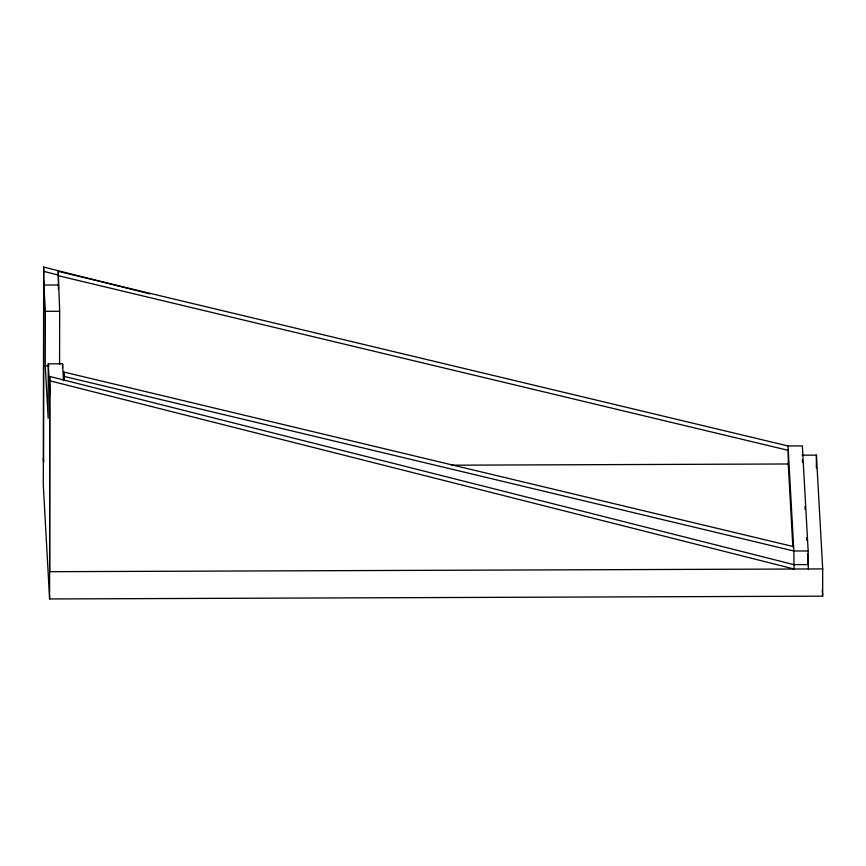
<?xml version="1.0" encoding="UTF-8"?>
<svg xmlns="http://www.w3.org/2000/svg" width="866" height="866" viewBox="0 0 866 866"><rect width="100%" height="100%" fill="white"/><g stroke="black" fill="none" stroke-linecap="round" stroke-linejoin="round"><path stroke-width="1.3" d="M149.796 293.877L43.679 267.042L43.3 485.166L49.6 598.958L822.657 596.176L822.7 568.919L816.4 455.126L802.089 455.17M43.679 267.042L43.592 462.271L43.343 457.897M63.499 380.52L62.579 363.785L48.258 363.828L48.16 418.365L45.259 365.842L45.357 311.316L43.657 280.681M59.581 364.456L59.667 311.262L58.238 271.372L788.038 445.968L802.349 445.914L808.162 550.96L808.14 564.589L793.83 564.643L49.741 376.461L49.643 571.69L822.7 568.919M49.6 598.958L49.741 376.461M58.455 289.374L58.238 271.372M62.569 367.769L62.579 363.785M63.792 380.704L63.813 372.034L793.602 546.63M64.052 380.077L63.813 372.034M792.845 546.89L788.255 463.981L788.277 450.342L58.477 275.745M816.378 468.105L816.4 455.126M43.895 285.055L58.217 285.001M45.357 311.316L59.667 311.262M45.259 365.842L49.167 365.831M451.338 465.194L788.255 463.981M808.162 550.96L793.851 551.014L64.052 376.407M43.928 271.415L58.228 275.042M49.979 380.834L794.068 569.016L793.851 551.014L788.038 445.968M822.278 589.486L822.657 596.176M802.327 459.554L802.479 462.238M804.936 506.686L805.088 509.381M806.647 537.656L806.798 540.352M807.545 553.818L808.389 568.962M48.258 363.828L49.957 394.474"/></g></svg>
